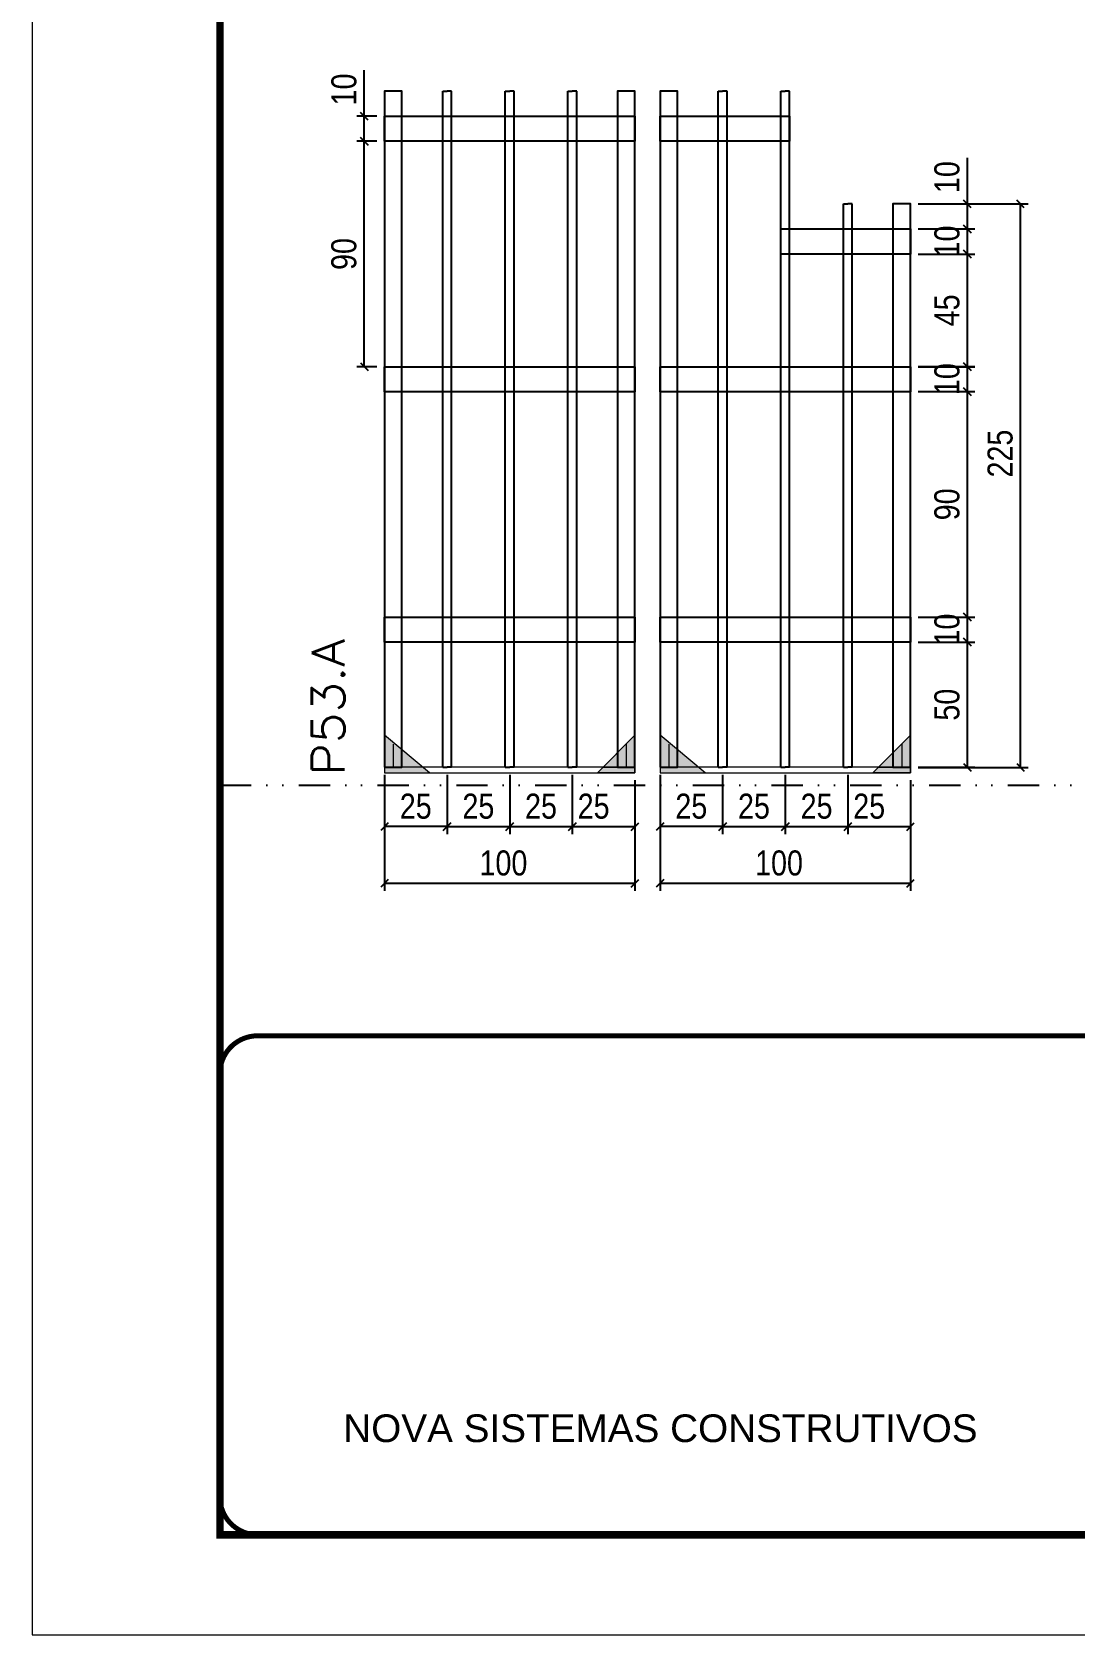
# Model space of a CAD drawing. Extents: x 14400 to 27878, y -21631 to 6985.
# Drawn here: x 19155 to 19571, y -13591 to -12951 of the extents above; entities that cross this region are included whole.
import ezdxf

# ---------------------------------------------------------------- set-up
doc = ezdxf.new("R2010")
doc.units = 0
for name, pattern in [('CONTINUO', [0]), ('DASHED', [0.75, 0.5, -0.25]), ('DIVIDE2', [0.625, 0.25, -0.125, 0, -0.125, 0, -0.125]), ('HIDDEN', [0.375, 0.25, -0.125])]:
    doc.linetypes.add(name, pattern=pattern)
for name, color, linetype in [('COTA', 241, 'Continuous'), ('Nível', 160, 'Continuous'), ('SARR_2.2x10', 60, 'Continuous'), ('SARR_3.5x7', 81, 'Continuous'), ('SARR_7x7', 40, 'Continuous')]:
    doc.layers.add(name, color=color, linetype=linetype)
for name, color, linetype, lineweight in [('Folhas', 255, 'Continuous', 9), ('Madeira', 126, 'Continuous', 18), ('Sarr 2.2x7', 40, 'Continuous', 9), ('SARRAFO DE PRESSAO', 251, 'DASHED', 9), ('Texto Seção', 7, 'Continuous', 15)]:
    doc.layers.add(name, color=color, linetype=linetype, lineweight=lineweight)
doc.styles.add('ARIAL', font='arial.ttf')
doc.styles.add('COTA TECNICA', font='techl___.ttf', dxfattribs={"height": 10})
doc.styles.add('REGUA-120', font='ROMANS.shx', dxfattribs={"height": 15})
doc.dimstyles.new('PAINEL', dxfattribs={"dimtxt": 10, "dimasz": 3, "dimexe": 3, "dimexo": 3, "dimgap": 3, "dimtad": 1, "dimdec": 1, "dimzin": 12, "dimdsep": 46, "dimtxsty": 'COTA TECNICA', "dimblk1": 'OBLIQUE', "dimblk2": 'OBLIQUE', "dimsah": 1, "dimcen": 0.9, "dimclrd": 4, "dimclre": 4, "dimclrt": 240, "dimadec": 1, "dimazin": 3, "dimtfac": 1, "dimtdec": 1, "dimtmove": 0, "dimatfit": 3, "dimfxl": 1, "dimtolj": 1, "dimtzin": 12, "dimarcsym": 0})

# ---------------------------------------------------------------- blocks, each defined once
blk = doc.blocks.new('9999999999')
at = {"color": 30, "linetype": 'CONTINUO', "const_width": 2}
blk.add_lwpolyline([(99583.98, 34230.21), (99583.98, 34414.45, 0.414214), (99568.98, 34429.45), (98228.98, 34429.45, 0.414214), (98213.98, 34414.45), (98213.98, 34245.21, 0.414214), (98228.98, 34230.21), (99583.98, 34230.21)], format="xyb", dxfattribs=at)
at = {"layer": 'Folhas'}
blk.add_lwpolyline([(98138.98, 34190.21), (99623.98, 34190.21), (99623.98, 35240.21), (98138.98, 35240.21)], close=True, dxfattribs=at)
at = {"layer": 'Folhas', "color": 30, "const_width": 3}
blk.add_lwpolyline([(98213.98, 34230.21), (99583.98, 34230.21), (99583.98, 35200.21), (98213.98, 35200.21)], close=True, dxfattribs=at)
at = {"color": 7, "linetype": 'Continuous', "ltscale": 5, "style": 'ARIAL'}
blk.add_text('NOVA SISTEMAS CONSTRUTIVOS', height=11.0592, dxfattribs=at).set_placement((98263.19, 34267.21))
blk = doc.blocks.new('_Oblique')
at = {"color": 0, "linetype": 'ByBlock', "lineweight": -2}
blk.add_line((-0.5, -0.5), (0.5, 0.5), dxfattribs=at)
blk = doc.blocks.new('*D2712')
at = {"layer": 'COTA', "color": 4, "lineweight": -2, "transparency": 16777216}
for p, q in [((19405.62, -13262.77), (19405.62, -13293.94)), ((19505.62, -13262.77), (19505.62, -13293.94)), ((19505.62, -13290.94), (19405.62, -13290.94))]:
    blk.add_line(p, q, dxfattribs=at)
at = {"layer": 'Defpoints', "color": 0, "transparency": 16777216}
for p in [(19405.62, -13259.77), (19505.62, -13259.77), (19405.62, -13290.94)]:
    blk.add_point(p, dxfattribs=at)
at = {"layer": 'COTA', "color": 4, "lineweight": -2, "transparency": 16777216, "xscale": 3, "yscale": 3, "zscale": 3, "rotation": 180}
blk.add_blockref('_Oblique', (19405.62, -13290.94), dxfattribs=at)
at = {"layer": 'COTA', "color": 4, "lineweight": -2, "transparency": 16777216, "xscale": 3, "yscale": 3, "zscale": 3}
blk.add_blockref('_Oblique', (19505.62, -13290.94), dxfattribs=at)
at = {"layer": 'COTA', "color": 240, "transparency": 16777216, "insert": (19453.12, -13282.84), "char_height": 10, "attachment_point": 5, "style": 'COTA TECNICA'}
blk.add_mtext('\\A1;100', dxfattribs=at)
blk = doc.blocks.new('*D2713')
at = {"layer": 'COTA', "color": 4, "lineweight": -2, "transparency": 16777216}
for p, q in [((19405.62, -13247.57), (19405.62, -13271.27)), ((19430.62, -13247.57), (19430.62, -13271.27)), ((19430.62, -13268.27), (19405.62, -13268.27))]:
    blk.add_line(p, q, dxfattribs=at)
at = {"layer": 'Defpoints', "color": 0, "transparency": 16777216}
for p in [(19405.62, -13244.57), (19430.62, -13244.57), (19405.62, -13268.27)]:
    blk.add_point(p, dxfattribs=at)
at = {"layer": 'COTA', "color": 4, "lineweight": -2, "transparency": 16777216, "xscale": 3, "yscale": 3, "zscale": 3, "rotation": 180}
blk.add_blockref('_Oblique', (19405.62, -13268.27), dxfattribs=at)
at = {"layer": 'COTA', "color": 4, "lineweight": -2, "transparency": 16777216, "xscale": 3, "yscale": 3, "zscale": 3}
blk.add_blockref('_Oblique', (19430.62, -13268.27), dxfattribs=at)
at = {"layer": 'COTA', "color": 240, "transparency": 16777216, "insert": (19418.12, -13260.16), "char_height": 10, "attachment_point": 5, "style": 'COTA TECNICA'}
blk.add_mtext('\\A1;25', dxfattribs=at)
blk = doc.blocks.new('*D2714')
at = {"layer": 'COTA', "color": 4, "lineweight": -2, "transparency": 16777216}
for p, q in [((19480.62, -13247.57), (19480.62, -13271.27)), ((19505.62, -13249.77), (19505.62, -13271.27)), ((19480.62, -13268.27), (19505.62, -13268.27))]:
    blk.add_line(p, q, dxfattribs=at)
at = {"layer": 'Defpoints', "color": 0, "transparency": 16777216}
for p in [(19480.62, -13244.57), (19505.62, -13246.77), (19505.62, -13268.27)]:
    blk.add_point(p, dxfattribs=at)
at = {"layer": 'COTA', "color": 4, "lineweight": -2, "transparency": 16777216, "xscale": 3, "yscale": 3, "zscale": 3, "rotation": 180}
blk.add_blockref('_Oblique', (19480.62, -13268.27), dxfattribs=at)
at = {"layer": 'COTA', "color": 4, "lineweight": -2, "transparency": 16777216, "xscale": 3, "yscale": 3, "zscale": 3}
blk.add_blockref('_Oblique', (19505.62, -13268.27), dxfattribs=at)
at = {"layer": 'COTA', "color": 240, "transparency": 16777216, "insert": (19489.12, -13260.16), "char_height": 10, "attachment_point": 5, "style": 'COTA TECNICA'}
blk.add_mtext('\\A1;25', dxfattribs=at)
blk = doc.blocks.new('*D2715')
at = {"layer": 'COTA', "color": 4, "lineweight": -2, "transparency": 16777216}
for p, q in [((19430.62, -13247.57), (19430.62, -13271.27)), ((19455.62, -13247.57), (19455.62, -13271.27)), ((19430.62, -13268.27), (19455.62, -13268.27))]:
    blk.add_line(p, q, dxfattribs=at)
at = {"layer": 'Defpoints', "color": 0, "transparency": 16777216}
for p in [(19430.62, -13244.57), (19455.62, -13244.57), (19455.62, -13268.27)]:
    blk.add_point(p, dxfattribs=at)
at = {"layer": 'COTA', "color": 4, "lineweight": -2, "transparency": 16777216, "xscale": 3, "yscale": 3, "zscale": 3, "rotation": 180}
blk.add_blockref('_Oblique', (19430.62, -13268.27), dxfattribs=at)
at = {"layer": 'COTA', "color": 4, "lineweight": -2, "transparency": 16777216, "xscale": 3, "yscale": 3, "zscale": 3}
blk.add_blockref('_Oblique', (19455.62, -13268.27), dxfattribs=at)
at = {"layer": 'COTA', "color": 240, "transparency": 16777216, "insert": (19443.12, -13260.16), "char_height": 10, "attachment_point": 5, "style": 'COTA TECNICA'}
blk.add_mtext('\\A1;25', dxfattribs=at)
blk = doc.blocks.new('*D2716')
at = {"layer": 'COTA', "color": 4, "lineweight": -2, "transparency": 16777216}
for p, q in [((19508.62, -13194.57), (19531.32, -13194.57)), ((19528.32, -13244.57), (19528.32, -13194.57)), ((19508.62, -13244.57), (19531.32, -13244.57))]:
    blk.add_line(p, q, dxfattribs=at)
at = {"layer": 'Defpoints', "color": 0, "transparency": 16777216}
for p in [(19505.62, -13194.57), (19528.32, -13194.57), (19505.62, -13244.57)]:
    blk.add_point(p, dxfattribs=at)
at = {"layer": 'COTA', "color": 4, "lineweight": -2, "transparency": 16777216, "xscale": 3, "yscale": 3, "zscale": 3}
for p, rotation in [((19528.32, -13194.57), 90), ((19528.32, -13244.57), 270)]:
    blk.add_blockref('_Oblique', p, dxfattribs=dict(at, rotation=rotation))
at = {"layer": 'COTA', "color": 240, "transparency": 16777216, "insert": (19520.21, -13219.57), "char_height": 10, "attachment_point": 5, "rotation": 90, "style": 'COTA TECNICA'}
blk.add_mtext('\\A1;50', dxfattribs=at)
blk = doc.blocks.new('*D2717')
at = {"layer": 'COTA', "color": 4, "lineweight": -2, "transparency": 16777216}
for p, q in [((19455.62, -13247.57), (19455.62, -13271.27)), ((19480.62, -13247.57), (19480.62, -13271.27)), ((19455.62, -13268.27), (19480.62, -13268.27))]:
    blk.add_line(p, q, dxfattribs=at)
at = {"layer": 'Defpoints', "color": 0, "transparency": 16777216}
for p in [(19455.62, -13244.57), (19480.62, -13244.57), (19480.62, -13268.27)]:
    blk.add_point(p, dxfattribs=at)
at = {"layer": 'COTA', "color": 4, "lineweight": -2, "transparency": 16777216, "xscale": 3, "yscale": 3, "zscale": 3, "rotation": 180}
blk.add_blockref('_Oblique', (19455.62, -13268.27), dxfattribs=at)
at = {"layer": 'COTA', "color": 4, "lineweight": -2, "transparency": 16777216, "xscale": 3, "yscale": 3, "zscale": 3}
blk.add_blockref('_Oblique', (19480.62, -13268.27), dxfattribs=at)
at = {"layer": 'COTA', "color": 240, "transparency": 16777216, "insert": (19468.12, -13260.16), "char_height": 10, "attachment_point": 5, "style": 'COTA TECNICA'}
blk.add_mtext('\\A1;25', dxfattribs=at)
blk = doc.blocks.new('*D2718')
at = {"layer": 'COTA', "color": 4, "lineweight": -2, "transparency": 16777216}
for p, q in [((19508.62, -13184.57), (19531.32, -13184.57)), ((19528.32, -13194.57), (19528.32, -13184.57)), ((19508.62, -13194.57), (19531.32, -13194.57))]:
    blk.add_line(p, q, dxfattribs=at)
at = {"layer": 'Defpoints', "color": 0, "transparency": 16777216}
for p in [(19505.62, -13184.57), (19528.32, -13184.57), (19505.62, -13194.57)]:
    blk.add_point(p, dxfattribs=at)
at = {"layer": 'COTA', "color": 4, "lineweight": -2, "transparency": 16777216, "xscale": 3, "yscale": 3, "zscale": 3}
for p, rotation in [((19528.32, -13184.57), 90), ((19528.32, -13194.57), 270)]:
    blk.add_blockref('_Oblique', p, dxfattribs=dict(at, rotation=rotation))
at = {"layer": 'COTA', "color": 240, "transparency": 16777216, "insert": (19520.21, -13189.57), "char_height": 10, "attachment_point": 5, "rotation": 90, "style": 'COTA TECNICA'}
blk.add_mtext('\\A1;10', dxfattribs=at)
blk = doc.blocks.new('*D2719')
at = {"layer": 'COTA', "color": 4, "lineweight": -2, "transparency": 16777216}
for p, q in [((19508.62, -13094.57), (19531.32, -13094.57)), ((19528.32, -13184.57), (19528.32, -13094.57)), ((19508.62, -13184.57), (19531.32, -13184.57))]:
    blk.add_line(p, q, dxfattribs=at)
at = {"layer": 'Defpoints', "color": 0, "transparency": 16777216}
for p in [(19505.62, -13094.57), (19528.32, -13094.57), (19505.62, -13184.57)]:
    blk.add_point(p, dxfattribs=at)
at = {"layer": 'COTA', "color": 4, "lineweight": -2, "transparency": 16777216, "xscale": 3, "yscale": 3, "zscale": 3}
for p, rotation in [((19528.32, -13094.57), 90), ((19528.32, -13184.57), 270)]:
    blk.add_blockref('_Oblique', p, dxfattribs=dict(at, rotation=rotation))
at = {"layer": 'COTA', "color": 240, "transparency": 16777216, "insert": (19520.19, -13139.57), "char_height": 10, "attachment_point": 5, "rotation": 90, "style": 'COTA TECNICA'}
blk.add_mtext('\\A1;90', dxfattribs=at)
blk = doc.blocks.new('*D2720')
at = {"layer": 'COTA', "color": 4, "lineweight": -2, "transparency": 16777216}
for p, q in [((19508.62, -13084.57), (19531.32, -13084.57)), ((19528.32, -13094.57), (19528.32, -13084.57)), ((19508.62, -13094.57), (19531.32, -13094.57))]:
    blk.add_line(p, q, dxfattribs=at)
at = {"layer": 'Defpoints', "color": 0, "transparency": 16777216}
for p in [(19505.62, -13084.57), (19528.32, -13084.57), (19505.62, -13094.57)]:
    blk.add_point(p, dxfattribs=at)
at = {"layer": 'COTA', "color": 4, "lineweight": -2, "transparency": 16777216, "xscale": 3, "yscale": 3, "zscale": 3}
for p, rotation in [((19528.32, -13084.57), 90), ((19528.32, -13094.57), 270)]:
    blk.add_blockref('_Oblique', p, dxfattribs=dict(at, rotation=rotation))
at = {"layer": 'COTA', "color": 240, "transparency": 16777216, "insert": (19520.21, -13089.57), "char_height": 10, "attachment_point": 5, "rotation": 90, "style": 'COTA TECNICA'}
blk.add_mtext('\\A1;10', dxfattribs=at)
blk = doc.blocks.new('*D2723')
at = {"layer": 'COTA', "color": 4, "lineweight": -2, "transparency": 16777216}
for p, q in [((19508.62, -13019.6), (19552.53, -13019.6)), ((19549.53, -13244.6), (19549.53, -13019.6)), ((19508.62, -13244.6), (19552.53, -13244.6))]:
    blk.add_line(p, q, dxfattribs=at)
at = {"layer": 'Defpoints', "color": 0, "transparency": 16777216}
for p in [(19505.62, -13019.6), (19549.53, -13019.6), (19505.62, -13244.6)]:
    blk.add_point(p, dxfattribs=at)
at = {"layer": 'COTA', "color": 4, "lineweight": -2, "transparency": 16777216, "xscale": 3, "yscale": 3, "zscale": 3}
for p, rotation in [((19549.53, -13019.6), 90), ((19549.53, -13244.6), 270)]:
    blk.add_blockref('_Oblique', p, dxfattribs=dict(at, rotation=rotation))
at = {"layer": 'COTA', "color": 240, "transparency": 16777216, "insert": (19541.42, -13119.3), "char_height": 10, "attachment_point": 5, "rotation": 90, "style": 'COTA TECNICA'}
blk.add_mtext('\\A1;225', dxfattribs=at)
blk = doc.blocks.new('*D2724')
at = {"layer": 'COTA', "color": 4, "lineweight": -2, "transparency": 16777216}
for p, q in [((19295.62, -13262.77), (19295.62, -13293.94)), ((19395.62, -13262.77), (19395.62, -13293.94)), ((19395.62, -13290.94), (19295.62, -13290.94))]:
    blk.add_line(p, q, dxfattribs=at)
at = {"layer": 'Defpoints', "color": 0, "transparency": 16777216}
for p in [(19295.62, -13259.77), (19395.62, -13259.77), (19295.62, -13290.94)]:
    blk.add_point(p, dxfattribs=at)
at = {"layer": 'COTA', "color": 4, "lineweight": -2, "transparency": 16777216, "xscale": 3, "yscale": 3, "zscale": 3, "rotation": 180}
blk.add_blockref('_Oblique', (19295.62, -13290.94), dxfattribs=at)
at = {"layer": 'COTA', "color": 4, "lineweight": -2, "transparency": 16777216, "xscale": 3, "yscale": 3, "zscale": 3}
blk.add_blockref('_Oblique', (19395.62, -13290.94), dxfattribs=at)
at = {"layer": 'COTA', "color": 240, "transparency": 16777216, "insert": (19343.12, -13282.84), "char_height": 10, "attachment_point": 5, "style": 'COTA TECNICA'}
blk.add_mtext('\\A1;100', dxfattribs=at)
blk = doc.blocks.new('*D2725')
at = {"layer": 'COTA', "color": 4, "lineweight": -2, "transparency": 16777216}
for p, q in [((19295.62, -13247.57), (19295.62, -13271.27)), ((19320.62, -13247.57), (19320.62, -13271.27)), ((19320.62, -13268.27), (19295.62, -13268.27))]:
    blk.add_line(p, q, dxfattribs=at)
at = {"layer": 'Defpoints', "color": 0, "transparency": 16777216}
for p in [(19295.62, -13244.57), (19320.62, -13244.57), (19295.62, -13268.27)]:
    blk.add_point(p, dxfattribs=at)
at = {"layer": 'COTA', "color": 4, "lineweight": -2, "transparency": 16777216, "xscale": 3, "yscale": 3, "zscale": 3, "rotation": 180}
blk.add_blockref('_Oblique', (19295.62, -13268.27), dxfattribs=at)
at = {"layer": 'COTA', "color": 4, "lineweight": -2, "transparency": 16777216, "xscale": 3, "yscale": 3, "zscale": 3}
blk.add_blockref('_Oblique', (19320.62, -13268.27), dxfattribs=at)
at = {"layer": 'COTA', "color": 240, "transparency": 16777216, "insert": (19308.12, -13260.16), "char_height": 10, "attachment_point": 5, "style": 'COTA TECNICA'}
blk.add_mtext('\\A1;25', dxfattribs=at)
blk = doc.blocks.new('*D2726')
at = {"layer": 'COTA', "color": 4, "lineweight": -2, "transparency": 16777216}
for p, q in [((19370.62, -13247.57), (19370.62, -13271.27)), ((19395.62, -13249.77), (19395.62, -13271.27)), ((19370.62, -13268.27), (19395.62, -13268.27))]:
    blk.add_line(p, q, dxfattribs=at)
at = {"layer": 'Defpoints', "color": 0, "transparency": 16777216}
for p in [(19370.62, -13244.57), (19395.62, -13246.77), (19395.62, -13268.27)]:
    blk.add_point(p, dxfattribs=at)
at = {"layer": 'COTA', "color": 4, "lineweight": -2, "transparency": 16777216, "xscale": 3, "yscale": 3, "zscale": 3, "rotation": 180}
blk.add_blockref('_Oblique', (19370.62, -13268.27), dxfattribs=at)
at = {"layer": 'COTA', "color": 4, "lineweight": -2, "transparency": 16777216, "xscale": 3, "yscale": 3, "zscale": 3}
blk.add_blockref('_Oblique', (19395.62, -13268.27), dxfattribs=at)
at = {"layer": 'COTA', "color": 240, "transparency": 16777216, "insert": (19379.12, -13260.16), "char_height": 10, "attachment_point": 5, "style": 'COTA TECNICA'}
blk.add_mtext('\\A1;25', dxfattribs=at)
blk = doc.blocks.new('*D2727')
at = {"layer": 'COTA', "color": 4, "lineweight": -2, "transparency": 16777216}
for p, q in [((19320.62, -13247.57), (19320.62, -13271.27)), ((19345.62, -13247.57), (19345.62, -13271.27)), ((19320.62, -13268.27), (19345.62, -13268.27))]:
    blk.add_line(p, q, dxfattribs=at)
at = {"layer": 'Defpoints', "color": 0, "transparency": 16777216}
for p in [(19320.62, -13244.57), (19345.62, -13244.57), (19345.62, -13268.27)]:
    blk.add_point(p, dxfattribs=at)
at = {"layer": 'COTA', "color": 4, "lineweight": -2, "transparency": 16777216, "xscale": 3, "yscale": 3, "zscale": 3, "rotation": 180}
blk.add_blockref('_Oblique', (19320.62, -13268.27), dxfattribs=at)
at = {"layer": 'COTA', "color": 4, "lineweight": -2, "transparency": 16777216, "xscale": 3, "yscale": 3, "zscale": 3}
blk.add_blockref('_Oblique', (19345.62, -13268.27), dxfattribs=at)
at = {"layer": 'COTA', "color": 240, "transparency": 16777216, "insert": (19333.12, -13260.16), "char_height": 10, "attachment_point": 5, "style": 'COTA TECNICA'}
blk.add_mtext('\\A1;25', dxfattribs=at)
blk = doc.blocks.new('*D2728')
at = {"layer": 'COTA', "color": 4, "lineweight": -2, "transparency": 16777216}
for p, q in [((19345.62, -13247.57), (19345.62, -13271.27)), ((19370.62, -13247.57), (19370.62, -13271.27)), ((19345.62, -13268.27), (19370.62, -13268.27))]:
    blk.add_line(p, q, dxfattribs=at)
at = {"layer": 'Defpoints', "color": 0, "transparency": 16777216}
for p in [(19345.62, -13244.57), (19370.62, -13244.57), (19370.62, -13268.27)]:
    blk.add_point(p, dxfattribs=at)
at = {"layer": 'COTA', "color": 4, "lineweight": -2, "transparency": 16777216, "xscale": 3, "yscale": 3, "zscale": 3, "rotation": 180}
blk.add_blockref('_Oblique', (19345.62, -13268.27), dxfattribs=at)
at = {"layer": 'COTA', "color": 4, "lineweight": -2, "transparency": 16777216, "xscale": 3, "yscale": 3, "zscale": 3}
blk.add_blockref('_Oblique', (19370.62, -13268.27), dxfattribs=at)
at = {"layer": 'COTA', "color": 240, "transparency": 16777216, "insert": (19358.12, -13260.16), "char_height": 10, "attachment_point": 5, "style": 'COTA TECNICA'}
blk.add_mtext('\\A1;25', dxfattribs=at)
blk = doc.blocks.new('*D2746')
at = {"layer": 'COTA', "color": 4, "lineweight": -2, "transparency": 16777216}
for p, q in [((19292.62, -12994.6), (19284.59, -12994.6)), ((19287.59, -13084.6), (19287.59, -12994.6)), ((19292.62, -13084.6), (19284.59, -13084.6))]:
    blk.add_line(p, q, dxfattribs=at)
at = {"layer": 'Defpoints', "color": 0, "transparency": 16777216}
for p in [(19287.59, -12994.6), (19295.62, -12994.6), (19295.62, -13084.6)]:
    blk.add_point(p, dxfattribs=at)
at = {"layer": 'COTA', "color": 4, "lineweight": -2, "transparency": 16777216, "xscale": 3, "yscale": 3, "zscale": 3}
for p, rotation in [((19287.59, -12994.6), 90), ((19287.59, -13084.6), 270)]:
    blk.add_blockref('_Oblique', p, dxfattribs=dict(at, rotation=rotation))
at = {"layer": 'COTA', "color": 240, "transparency": 16777216, "insert": (19279.46, -13039.6), "char_height": 10, "attachment_point": 5, "rotation": 90, "style": 'COTA TECNICA'}
blk.add_mtext('\\A1;90', dxfattribs=at)
blk = doc.blocks.new('*D2747')
at = {"layer": 'COTA', "color": 4, "lineweight": -2, "transparency": 16777216}
for p, q in [((19287.59, -12984.6), (19287.59, -12966.17)), ((19292.62, -12984.6), (19284.59, -12984.6)), ((19287.59, -12994.6), (19287.59, -12984.6)), ((19292.62, -12994.6), (19284.59, -12994.6))]:
    blk.add_line(p, q, dxfattribs=at)
at = {"layer": 'Defpoints', "color": 0, "transparency": 16777216}
for p in [(19287.59, -12984.6), (19295.62, -12984.6), (19295.62, -12994.6)]:
    blk.add_point(p, dxfattribs=at)
at = {"layer": 'COTA', "color": 4, "lineweight": -2, "transparency": 16777216, "xscale": 3, "yscale": 3, "zscale": 3}
for p, rotation in [((19287.59, -12984.6), 90), ((19287.59, -12994.6), 270)]:
    blk.add_blockref('_Oblique', p, dxfattribs=dict(at, rotation=rotation))
at = {"layer": 'COTA', "color": 240, "transparency": 16777216, "insert": (19279.49, -12973.89), "char_height": 10, "attachment_point": 5, "rotation": 90, "style": 'COTA TECNICA'}
blk.add_mtext('\\A1;10', dxfattribs=at)
blk = doc.blocks.new('*D2862')
at = {"layer": 'COTA', "color": 4, "lineweight": -2, "transparency": 16777216}
for p, q in [((19508.62, -13039.6), (19531.32, -13039.6)), ((19528.32, -13084.6), (19528.32, -13039.6)), ((19508.62, -13084.6), (19531.32, -13084.6))]:
    blk.add_line(p, q, dxfattribs=at)
at = {"layer": 'Defpoints', "color": 0, "transparency": 16777216}
for p in [(19505.62, -13039.6), (19528.32, -13039.6), (19505.62, -13084.6)]:
    blk.add_point(p, dxfattribs=at)
at = {"layer": 'COTA', "color": 4, "lineweight": -2, "transparency": 16777216, "xscale": 3, "yscale": 3, "zscale": 3}
for p, rotation in [((19528.32, -13039.6), 90), ((19528.32, -13084.6), 270)]:
    blk.add_blockref('_Oblique', p, dxfattribs=dict(at, rotation=rotation))
at = {"layer": 'COTA', "color": 240, "transparency": 16777216, "insert": (19520.21, -13062.1), "char_height": 10, "attachment_point": 5, "rotation": 90, "style": 'COTA TECNICA'}
blk.add_mtext('\\A1;45', dxfattribs=at)
blk = doc.blocks.new('*D2863')
at = {"layer": 'COTA', "color": 4, "lineweight": -2, "transparency": 16777216}
for p, q in [((19508.62, -13029.6), (19531.32, -13029.6)), ((19528.32, -13039.6), (19528.32, -13029.6)), ((19508.62, -13039.6), (19531.32, -13039.6))]:
    blk.add_line(p, q, dxfattribs=at)
at = {"layer": 'Defpoints', "color": 0, "transparency": 16777216}
for p in [(19505.62, -13029.6), (19528.32, -13029.6), (19505.62, -13039.6)]:
    blk.add_point(p, dxfattribs=at)
at = {"layer": 'COTA', "color": 4, "lineweight": -2, "transparency": 16777216, "xscale": 3, "yscale": 3, "zscale": 3}
for p, rotation in [((19528.32, -13029.6), 90), ((19528.32, -13039.6), 270)]:
    blk.add_blockref('_Oblique', p, dxfattribs=dict(at, rotation=rotation))
at = {"layer": 'COTA', "color": 240, "transparency": 16777216, "insert": (19520.21, -13034.6), "char_height": 10, "attachment_point": 5, "rotation": 90, "style": 'COTA TECNICA'}
blk.add_mtext('\\A1;10', dxfattribs=at)
blk = doc.blocks.new('*D2864')
at = {"layer": 'COTA', "color": 4, "lineweight": -2, "transparency": 16777216}
for p, q in [((19528.32, -13019.6), (19528.32, -13001.17)), ((19508.62, -13019.6), (19531.32, -13019.6)), ((19528.32, -13029.6), (19528.32, -13019.6)), ((19508.62, -13029.6), (19531.32, -13029.6))]:
    blk.add_line(p, q, dxfattribs=at)
at = {"layer": 'Defpoints', "color": 0, "transparency": 16777216}
for p in [(19505.62, -13019.6), (19528.32, -13019.6), (19505.62, -13029.6)]:
    blk.add_point(p, dxfattribs=at)
at = {"layer": 'COTA', "color": 4, "lineweight": -2, "transparency": 16777216, "xscale": 3, "yscale": 3, "zscale": 3}
for p, rotation in [((19528.32, -13019.6), 90), ((19528.32, -13029.6), 270)]:
    blk.add_blockref('_Oblique', p, dxfattribs=dict(at, rotation=rotation))
at = {"layer": 'COTA', "color": 240, "transparency": 16777216, "insert": (19520.21, -13008.89), "char_height": 10, "attachment_point": 5, "rotation": 90, "style": 'COTA TECNICA'}
blk.add_mtext('\\A1;10', dxfattribs=at)

msp = doc.modelspace()

# ---------------------------------------------------------------- hatches: boundary and pattern name
at = {"layer": 'Madeira'}
h = msp.add_hatch(color=252, dxfattribs=at)
h.dxf.hatch_style = 2
h.paths.add_polyline_path([(19295.62, -13231.77), (19295.62, -13246.77), (19313.62, -13246.77)])
h = msp.add_hatch(color=252, dxfattribs=at)
h.dxf.hatch_style = 2
h.paths.add_polyline_path([(19395.62, -13231.77), (19395.62, -13246.77), (19380.62, -13246.77)])
h = msp.add_hatch(color=252, dxfattribs=at)
h.dxf.hatch_style = 2
h.paths.add_polyline_path([(19405.62, -13231.77), (19405.62, -13246.77), (19423.62, -13246.77)])
h = msp.add_hatch(color=252, dxfattribs=at)
h.dxf.hatch_style = 2
h.paths.add_polyline_path([(19505.62, -13231.77), (19505.62, -13246.77), (19490.62, -13246.77)])

# ---------------------------------------------------------------- linework, layer by layer
at = {"layer": 'Madeira', "color": 1, "linetype": 'HIDDEN'}
for p, q in [((19299.12, -13235.27), (19299.12, -13244.57)), ((19299.12, -13235.27), (19299.12, -13244.57)), ((19392.12, -13235.27), (19392.12, -13244.57)), ((19392.12, -13235.27), (19392.12, -13244.57)), ((19409.12, -13235.27), (19409.12, -13244.57)), ((19409.12, -13235.27), (19409.12, -13244.57)), ((19502.12, -13235.27), (19502.12, -13244.57)), ((19502.12, -13235.27), (19502.12, -13244.57)), ((19302.62, -13238.77), (19302.62, -13244.57)), ((19412.62, -13238.77), (19412.62, -13244.57)), ((19305.45, -13244.57), (19295.62, -13244.57)), ((19305.45, -13244.57), (19295.62, -13244.57)), ((19311.42, -13244.57), (19295.62, -13244.57)), ((19382.82, -13244.57), (19395.62, -13244.57)), ((19385.79, -13244.57), (19395.62, -13244.57)), ((19385.79, -13244.57), (19395.62, -13244.57)), ((19415.45, -13244.57), (19405.62, -13244.57)), ((19415.45, -13244.57), (19405.62, -13244.57)), ((19421.42, -13244.57), (19405.62, -13244.57)), ((19492.82, -13244.57), (19505.62, -13244.57)), ((19495.79, -13244.57), (19505.62, -13244.57)), ((19495.79, -13244.57), (19505.62, -13244.57))]:
    msp.add_line(p, q, dxfattribs=at)
at = {"layer": 'Madeira'}
for p, q in [((19295.62, -13244.57), (19295.62, -13246.77)), ((19295.62, -13244.57), (19295.62, -13246.77)), ((19295.62, -13244.57), (19295.62, -13246.77)), ((19405.62, -13244.57), (19405.62, -13246.77)), ((19405.62, -13244.57), (19405.62, -13246.77)), ((19405.62, -13244.57), (19405.62, -13246.77))]:
    msp.add_line(p, q, dxfattribs=at)
at = {"layer": 'Madeira', "color": 0}
for points in [[(19295.62, -13231.77), (19295.62, -13246.77), (19313.62, -13246.77), (19295.62, -13231.77)], [(19395.62, -13231.77), (19395.62, -13246.77), (19380.62, -13246.77), (19395.62, -13231.77)], [(19405.62, -13231.77), (19405.62, -13246.77), (19423.62, -13246.77), (19405.62, -13231.77)], [(19505.62, -13231.77), (19505.62, -13246.77), (19490.62, -13246.77), (19505.62, -13231.77)]]:
    msp.add_lwpolyline(points, dxfattribs=at)
at = {"layer": 'Nível', "color": 4, "linetype": 'DIVIDE2', "ltscale": 50}
msp.add_line((19229.97, -13251.77), (20599.97, -13251.77), dxfattribs=at)
at = {"layer": 'Sarr 2.2x7'}
for points in [[(19395.62, -13244.57), (19295.62, -13244.57), (19295.62, -13246.77), (19395.62, -13246.77)], [(19505.62, -13244.57), (19405.62, -13244.57), (19405.62, -13246.77), (19505.62, -13246.77)]]:
    msp.add_lwpolyline(points, close=True, dxfattribs=at)
at = {"layer": 'SARR_2.2x10'}
for points in [[(19295.62, -12984.6), (19395.62, -12984.6), (19395.62, -12994.6), (19295.62, -12994.6)], [(19405.62, -12984.6), (19457.37, -12984.6), (19457.37, -12994.6), (19405.62, -12994.6)], [(19453.87, -13029.6), (19505.62, -13029.6), (19505.62, -13039.6), (19453.87, -13039.6)], [(19295.62, -13084.6), (19395.62, -13084.6), (19395.62, -13094.6), (19295.62, -13094.6)], [(19405.62, -13084.6), (19505.62, -13084.6), (19505.62, -13094.6), (19405.62, -13094.6)], [(19295.62, -13184.6), (19395.62, -13184.6), (19395.62, -13194.6), (19295.62, -13194.6)], [(19405.62, -13184.6), (19505.62, -13184.6), (19505.62, -13194.6), (19405.62, -13194.6)]]:
    msp.add_lwpolyline(points, close=True, dxfattribs=at)
at = {"layer": 'SARR_3.5x7'}
for p, q in [((19318.87, -13244.57), (19318.87, -12974.6)), ((19318.87, -12974.6), (19320.62, -12974.6)), ((19322.37, -12974.6), (19320.62, -12974.6)), ((19322.37, -13244.57), (19322.37, -12974.6)), ((19343.87, -13244.57), (19343.87, -12974.6)), ((19343.87, -12974.6), (19345.62, -12974.6)), ((19347.37, -12974.6), (19345.62, -12974.6)), ((19347.37, -13244.57), (19347.37, -12974.6)), ((19368.87, -13244.57), (19368.87, -12974.6)), ((19368.87, -12974.6), (19370.62, -12974.6)), ((19372.37, -12974.6), (19370.62, -12974.6)), ((19372.37, -13244.57), (19372.37, -12974.6)), ((19428.87, -13244.57), (19428.87, -12974.6)), ((19428.87, -12974.6), (19430.62, -12974.6)), ((19432.37, -12974.6), (19430.62, -12974.6)), ((19432.37, -13244.57), (19432.37, -12974.6)), ((19453.87, -13244.57), (19453.87, -12974.6)), ((19453.87, -12974.6), (19455.62, -12974.6)), ((19457.37, -12974.6), (19455.62, -12974.6)), ((19457.37, -13244.57), (19457.37, -12974.6)), ((19478.87, -13244.57), (19478.87, -13019.6)), ((19478.87, -13019.6), (19480.62, -13019.6)), ((19482.37, -13019.6), (19480.62, -13019.6)), ((19482.37, -13244.57), (19482.37, -13019.6)), ((19318.87, -13244.57), (19320.62, -13244.57)), ((19322.37, -13244.57), (19320.62, -13244.57)), ((19343.87, -13244.57), (19345.62, -13244.57)), ((19347.37, -13244.57), (19345.62, -13244.57)), ((19368.87, -13244.57), (19370.62, -13244.57)), ((19372.37, -13244.57), (19370.62, -13244.57)), ((19428.87, -13244.57), (19430.62, -13244.57)), ((19432.37, -13244.57), (19430.62, -13244.57)), ((19453.87, -13244.57), (19455.62, -13244.57)), ((19457.37, -13244.57), (19455.62, -13244.57)), ((19478.87, -13244.57), (19480.62, -13244.57)), ((19482.37, -13244.57), (19480.62, -13244.57))]:
    msp.add_line(p, q, dxfattribs=at)
at = {"layer": 'SARR_7x7'}
for points in [[(19295.62, -13244.57), (19302.62, -13244.57), (19302.62, -12974.6), (19295.62, -12974.6)], [(19388.62, -13244.57), (19395.62, -13244.57), (19395.62, -12974.6), (19388.62, -12974.6)], [(19405.62, -13244.57), (19412.62, -13244.57), (19412.62, -12974.6), (19405.62, -12974.6)], [(19498.62, -13244.57), (19505.62, -13244.57), (19505.62, -13019.6), (19498.62, -13019.6)]]:
    msp.add_lwpolyline(points, close=True, dxfattribs=at)

# ---------------------------------------------------------------- block references
at = {"layer": 'SARRAFO DE PRESSAO', "color": 6, "linetype": 'ByBlock'}
msp.add_blockref('9999999999', (-78984.01, -47781.25), dxfattribs=at)

# ---------------------------------------------------------------- texts
at = {"layer": 'Texto Seção', "style": 'REGUA-120', "width": 1.1}
msp.add_text('P53.A', height=13, rotation=90, dxfattribs=at).set_placement((19279.62, -13247.88))

# ---------------------------------------------------------------- dimensions: what is measured, and where the dimension line sits
at = {"layer": 'COTA'}
for base, p1, p2, picture, middle in [((19287.59, -12984.6), (19295.62, -12994.6), (19295.62, -12984.6), '*D2747', (19279.49, -12973.89)), ((19287.59, -12994.6), (19295.62, -13084.6), (19295.62, -12994.6), '*D2746', (19279.46, -13039.6)), ((19528.32, -13019.6), (19505.62, -13029.6), (19505.62, -13019.6), '*D2864', (19520.21, -13008.89)), ((19528.32, -13039.6), (19505.62, -13084.6), (19505.62, -13039.6), '*D2862', (19520.21, -13062.1))]:
    dim = msp.add_linear_dim(base=base, p1=p1, p2=p2, angle=90, dimstyle='PAINEL', dxfattribs=at)
    dim.commit()
    dim.dimension.update_dxf_attribs({"geometry": picture, "text_midpoint": middle})
for base, p1, p2, angle, picture, middle in [((19549.53, -13019.6), (19505.62, -13244.6), (19505.62, -13019.6), 90, '*D2723', (19549.53, -13119.3)), ((19528.32, -13084.57), (19505.62, -13094.57), (19505.62, -13084.57), 90, '*D2720', (19528.32, -13089.57)), ((19528.32, -13184.57), (19505.62, -13194.57), (19505.62, -13184.57), 90, '*D2718', (19528.32, -13189.57)), ((19295.62, -13290.94), (19395.62, -13259.77), (19295.62, -13259.77), 180, '*D2724', (19343.12, -13290.94)), ((19405.62, -13290.94), (19505.62, -13259.77), (19405.62, -13259.77), 180, '*D2712', (19453.12, -13290.94))]:
    dim = msp.add_linear_dim(base=base, p1=p1, p2=p2, angle=angle, dimstyle='PAINEL', override={"dimtmove": 1}, dxfattribs=at)
    dim.commit()
    dim.dimension.update_dxf_attribs({"geometry": picture, "text_midpoint": middle, "dimtype": 160})
dim = msp.add_linear_dim(base=(19528.32, -13029.6), p1=(19505.62, -13039.6), p2=(19505.62, -13029.6), angle=90, dimstyle='PAINEL', dxfattribs=at)
dim.commit()
dim.dimension.update_dxf_attribs({"geometry": '*D2863', "text_midpoint": (19528.32, -13034.6), "dimtype": 160})
for base, p1, p2, angle, picture, middle in [((19528.32, -13094.57), (19505.62, -13184.57), (19505.62, -13094.57), 90, '*D2719', (19520.19, -13139.57)), ((19528.32, -13194.57), (19505.62, -13244.57), (19505.62, -13194.57), 90, '*D2716', (19520.21, -13219.57)), ((19295.62, -13268.27), (19320.62, -13244.57), (19295.62, -13244.57), 180, '*D2725', (19308.12, -13260.16)), ((19405.62, -13268.27), (19430.62, -13244.57), (19405.62, -13244.57), 180, '*D2713', (19418.12, -13260.16))]:
    dim = msp.add_linear_dim(base=base, p1=p1, p2=p2, angle=angle, dimstyle='PAINEL', override={"dimtmove": 1}, dxfattribs=at)
    dim.commit()
    dim.dimension.update_dxf_attribs({"geometry": picture, "text_midpoint": middle})
for base, p1, p2, picture, middle in [((19345.62, -13268.27), (19320.62, -13244.57), (19345.62, -13244.57), '*D2727', (19333.12, -13260.16)), ((19370.62, -13268.27), (19345.62, -13244.57), (19370.62, -13244.57), '*D2728', (19358.12, -13260.16)), ((19455.62, -13268.27), (19430.62, -13244.57), (19455.62, -13244.57), '*D2715', (19443.12, -13260.16)), ((19480.62, -13268.27), (19455.62, -13244.57), (19480.62, -13244.57), '*D2717', (19468.12, -13260.16))]:
    dim = msp.add_linear_dim(base=base, p1=p1, p2=p2, dimstyle='PAINEL', override={"dimtmove": 1}, dxfattribs=at)
    dim.commit()
    dim.dimension.update_dxf_attribs({"geometry": picture, "text_midpoint": middle})
for base, p1, p2, picture, middle in [((19395.62, -13268.27), (19370.62, -13244.57), (19395.62, -13246.77), '*D2726', (19379.12, -13268.27)), ((19505.62, -13268.27), (19480.62, -13244.57), (19505.62, -13246.77), '*D2714', (19489.12, -13268.27))]:
    dim = msp.add_linear_dim(base=base, p1=p1, p2=p2, dimstyle='PAINEL', override={"dimtmove": 1}, dxfattribs=at)
    dim.commit()
    dim.dimension.update_dxf_attribs({"geometry": picture, "text_midpoint": middle, "dimtype": 160})

doc.saveas('drawing.dxf')
